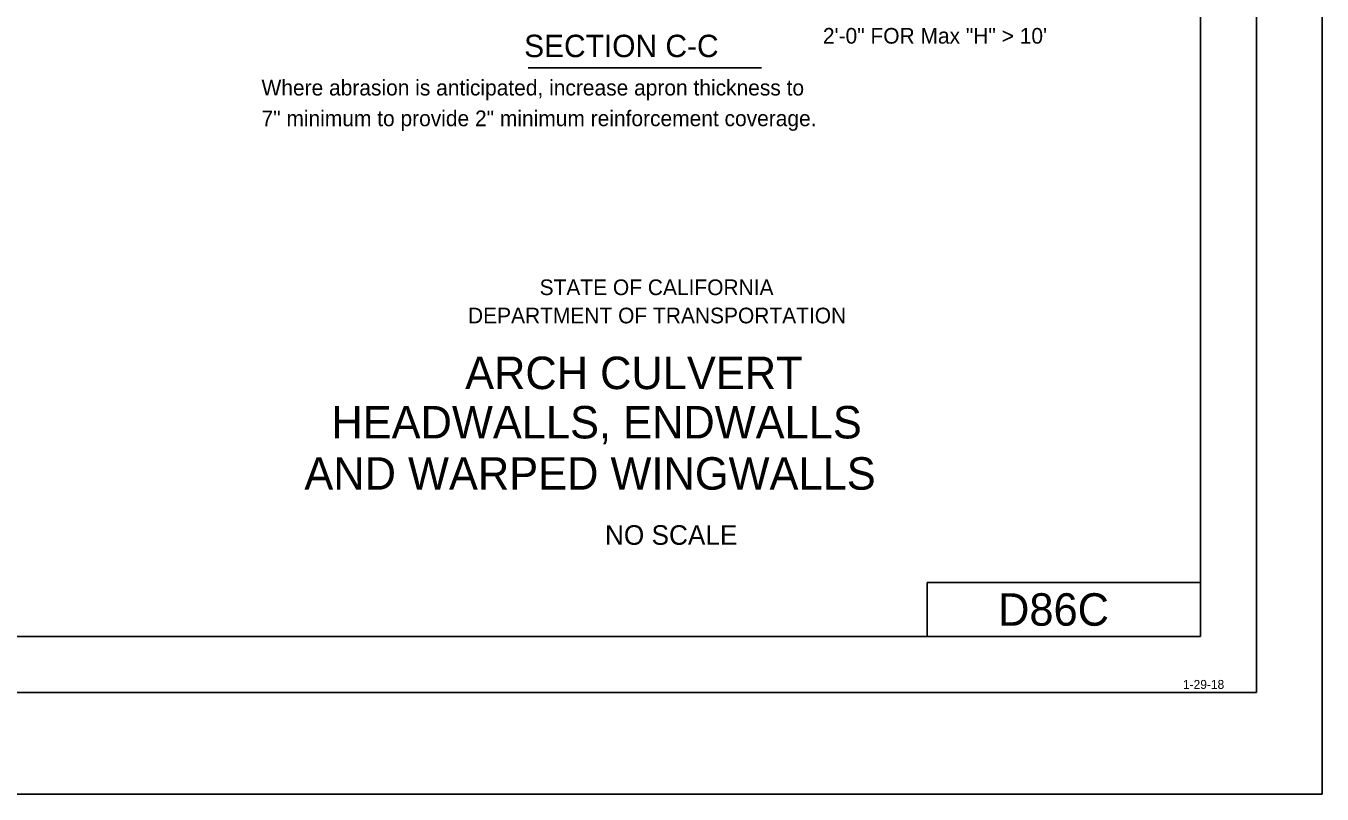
# Model space of a CAD drawing. Extents: x -894 to 866, y -476 to 714.
# Drawn here: x 287 to 866, y -476 to -133 of the extents above; entities that cross this region are included whole.
import ezdxf

# ---------------------------------------------------------------- set-up
doc = ezdxf.new("R2010")
doc.units = 0
for name, color, linetype in [('10 Sheet Format', 7, 'Continuous'), ('57 Undefined', 7, 'Continuous'), ('60 Nongeo Data', 7, 'Continuous')]:
    doc.layers.add(name, color=color, linetype=linetype)

msp = doc.modelspace()

# ---------------------------------------------------------------- linework, layer by layer
at = {"layer": '10 Sheet Format'}
for p, q in [((836.58, 668.96), (836.58, -431.04)), ((811.55, -406.04), (811.55, 643.96)), ((811.57, -381.94), (689.52, -381.94)), ((689.52, -381.94), (689.52, -406.04)), ((198.77, -406.04), (811.55, -406.04)), ((-863.43, -431.04), (836.58, -431.04)), ((836.58, -431.05), (836.58, -431.05))]:
    msp.add_line(p, q, dxfattribs=at)
for points in [[(-894.04, 713.56), (865.96, 713.56), (865.96, -476.44), (-894.04, -476.44)], [(-863.43, -431.04), (836.58, -431.04), (836.58, 668.96), (-863.43, 668.96)]]:
    msp.add_lwpolyline(points, close=True, dxfattribs=at)
at = {"layer": '57 Undefined'}
msp.add_line((511.19, -151.97), (615.46, -151.97), dxfattribs=at)

# ---------------------------------------------------------------- texts
at = {"layer": '10 Sheet Format'}
for s, height, p in [('STATE OF CALIFORNIA', 7, (516.26, -253.56)), ('DEPARTMENT OF TRANSPORTATION', 7, (484.26, -266.17)), ('ARCH CULVERT', 14.5, (482.98, -295.55)), ('HEADWALLS, ENDWALLS', 14.5, (423.2, -317.58)), ('AND WARPED WINGWALLS', 14.5, (411.13, -340.47)), ('NO SCALE', 8.75, (545.49, -365.09)), ('1-29-18', 4, (803.79, -429.46))]:
    msp.add_text(s, height=height, dxfattribs=at).set_placement(p)
at = {"layer": '57 Undefined'}
for s, height, p in [('SECTION C-C', 10, (509.34, -147.25)), ('2\'-0" FOR Max "H" > 10\'', 7, (642.88, -141.23)), ('Where abrasion is anticipated, increase apron thickness to', 7, (391.99, -164.39)), ('7" minimum to provide 2" minimum reinforcement coverage.', 7, (391.99, -178.1))]:
    msp.add_text(s, height=height, dxfattribs=at).set_placement(p)
at = {"layer": '60 Nongeo Data'}
msp.add_text('D86C', height=14.5, dxfattribs=at).set_placement((721.15, -401.24))

doc.saveas('drawing.dxf')
